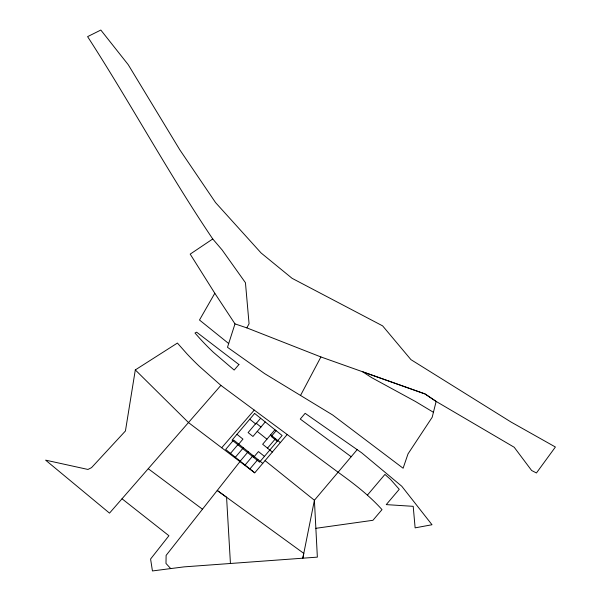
<?xml version="1.0" encoding="UTF-8"?>
<svg xmlns="http://www.w3.org/2000/svg" width="601" height="601" viewBox="0 0 601 601"><rect width="100%" height="100%" fill="white"/><g stroke="black" fill="none" stroke-linecap="round" stroke-linejoin="round"><path stroke-width="0.9" d="M220.89 385.376L199.389 366.362A289.554 282.019 -0.4 0 1 187.009 353.899L177.4 343.066L135.308 369.915L125.436 430.977L91.547 467.638L87.956 469.456L45.601 460.141L109.51 513.126L220.89 385.376L338.085 472.228C353.711 483.489 369.089 495.247 382.011 509.618L372.936 520.293L315.863 528.317M234.991 323.879L227.486 347.303L264.613 373.612L332.631 414.968L403.106 468.232L408.026 453.868L432.179 417.282L436.146 401.43L425.035 393.94L320.911 356.949L246.831 327.876L234.991 323.879L214.812 293.28L190.194 254.118L212.754 238.973L222.1 249.918L245.448 282.733L249.069 323.774L246.831 327.876M300.605 395.323L320.911 356.949M214.812 293.28L199.487 320.017L228.696 343.547M239.957 461.606L166.116 555.392L165.989 563.445L170.707 568.584L184.101 566.871L317.358 557.135L314.406 500.257L357.167 449.653L361.682 452.816L401.791 486.254L432.014 524.741L415.126 527.858L413.203 506.335L386.255 504.615L399.244 489.304L390.53 479.41L384.94 474.429L367.496 495.021M230.514 453.357L238.507 443.914M238.064 444.89L242.947 439.128L236.967 434.32M260.624 418.243L255.741 424.005L249.761 419.205M235.359 457.256L243.36 447.805M265.244 421.955L252.953 436.469L248.108 432.577L256.109 423.127L260.954 427.026M240.205 461.147L248.205 451.697M245.058 465.039L253.051 455.596M274.942 429.745L262.652 444.259L272.351 452.042M253.577 457.346L258.46 451.584L264.44 456.384M276.137 430.707L271.254 436.469L277.234 441.269M249.903 468.93L257.904 459.487M267.498 448.151L275.498 438.7M135.308 369.915L188.594 422.653L254.749 472.829L287.203 434.5M221.694 447.753L254.261 410.085M170.707 568.584L152.436 570.95L150.588 559.02L168.926 535.731L122.041 498.8M433.434 412.301L415.441 401.483L371.508 377.556L362.749 371.831L425.02 393.94L436.146 401.43L514.201 447.257L531.622 470.493L536.438 472.972L555.399 447.016L511.06 422.052L410.956 359.653L382.619 325.87L292.101 278.331L261.104 252.983L215.564 202.59L179.804 149.822L128.216 64.668L100.825 30.05L87.596 36.638C130.642 103.274 168.348 173.208 212.754 238.973M357.167 449.653L305.135 413.323L300.267 419.062L351.172 456.745M148.297 468.757L202.477 509.22M270.653 434.808L280.351 442.599M257.243 431.405L266.942 439.188M265.079 460.636L314.406 500.257L302.829 558.179L303.783 553.371L217.239 490.469L226.569 497.252L230.431 563.377M262.75 463.379L233.661 440.022L225.66 449.465L254.749 472.829M254.644 413.443L232.084 440.09L259.557 462.146L282.117 435.507L254.644 413.443M238.935 364.552L234.165 370.058L213.408 352.314A271.479 264.417 -0.4 0 1 199.675 338.31L194.994 333.029L196.632 332.18L238.935 364.552"/></g></svg>
